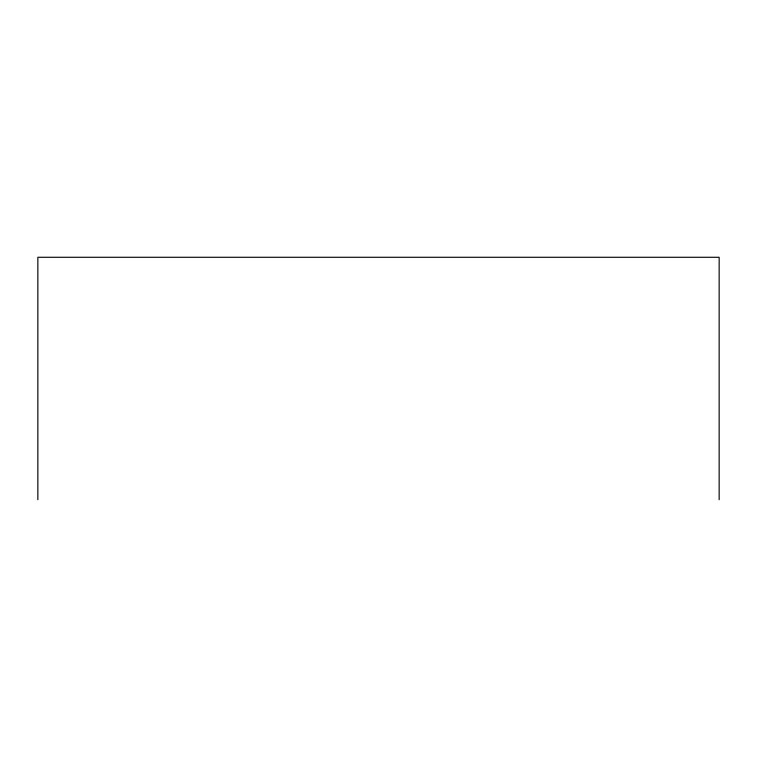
<?xml version="1.0" encoding="UTF-8"?>
<svg xmlns="http://www.w3.org/2000/svg" width="757" height="757" viewBox="0 0 757 757"><rect width="100%" height="100%" fill="white"/><g stroke="black" fill="none" stroke-linecap="round" stroke-linejoin="round"><path stroke-width="1.14" d="M719.15 499.724L719.15 257.276L37.85 257.276L37.85 499.724"/></g></svg>
